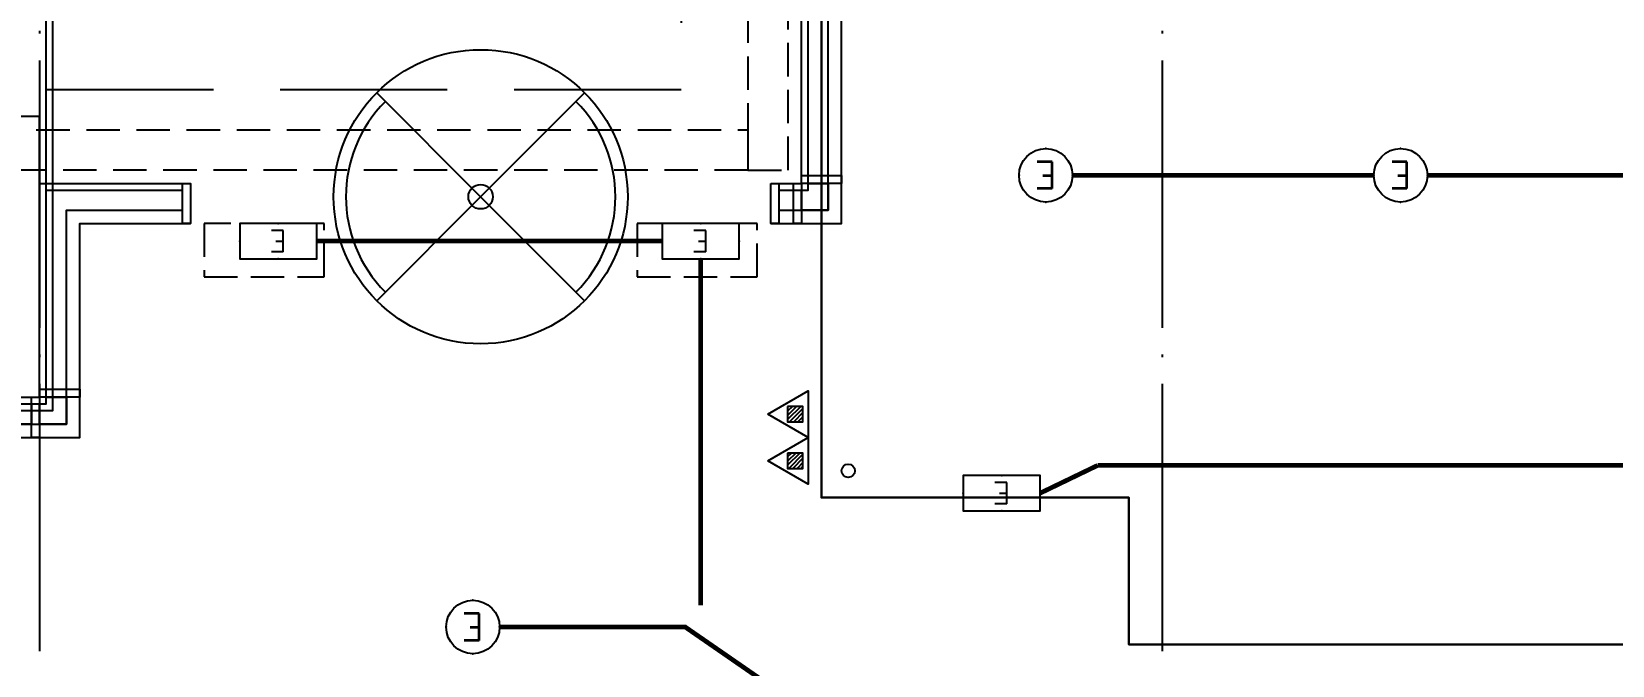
# Model space of a CAD drawing. Extents: x -292644 to 261407, y -12902 to 435090.
# Drawn here: x 120097 to 131925, y 25895 to 30635 of the extents above; entities that cross this region are included whole.
import ezdxf
from ezdxf.enums import TextEntityAlignment as Align
from ezdxf.xclip import XClip

# ---------------------------------------------------------------- set-up
doc = ezdxf.new("R2010")
doc.units = 0
doc.header["$LTSCALE"] = 1000
doc.header["$MEASUREMENT"] = 0
for name, pattern in [('104-10 轴网$0$DOTE', [2.4200000000000004, 2, -0.2, 0.02, -0.2]), ('8#楼幕墙$0$109-34 轴网$0$L1$0$$AUDIT_BAD_LTYPE1', [0]), ('DASH', [0.35, 0.25, -0.1]), ('X-104 8#10#平面_t3$0$109-34 轴网$0$L1$0$$AUDIT_BAD_LTYPE1', [0]), ('X-104 8#10#平面_t3$0$CACHE', [0.375, 0.25, -0.125]), ('X-104 8#10#平面_t3$0$DASH', [0.35, 0.25, -0.1])]:
    doc.linetypes.add(name, pattern=pattern)
doc.layers.get('0').update_dxf_attribs({"linetype": 'CONTINUOUS'})
for name, color, linetype in [('104-10 轴网$0$A_AXIS-轴线', 36, '104-10 轴网$0$DOTE'), ('8#楼幕墙$0$A-C_玻璃幕墙', 140, 'CONTINUOUS'), ('8#楼幕墙$0$A-C_门', 150, 'CONTINUOUS'), ('EQUIP-照明', 3, 'CONTINUOUS'), ('WIRE-应急', 2, 'DASH'), ('X-104 8#10#平面_t3$0$A-E_楼梯', 171, 'CONTINUOUS'), ('X-104 8#10#平面_t3$0$A-O_分水线', 127, 'CONTINUOUS'), ('X-104 8#10#平面_t3$0$A-O_屋面', 201, 'CONTINUOUS'), ('X-104 8#10#平面_t3$0$A-O_散水', 134, 'CONTINUOUS'), ('X-104 8#10#平面_t3$0$水-消火栓', 41, 'CONTINUOUS')]:
    doc.layers.add(name, color=color, linetype=linetype)
doc.layers.add('8#楼幕墙$0$04-不打印_辅助线', color=165, linetype='CONTINUOUS', plot=False)
doc.layers.add('X-104 8#10#平面_t3$0$04-不打印_辅助线', color=165, linetype='CONTINUOUS', plot=False)
doc.layers.add('X-104 8#10#平面_t3$0$000套内', color=226, linetype='CONTINUOUS', lineweight=30, plot=False)
doc.layers.get('X-104 8#10#平面_t3$0$A-O_分水线').off()
doc.styles.add('_TEL_DIM', font='SIMPLEX', dxfattribs={"width": 0.7, "height": 3.5, "bigfont": 'HZTXT'})
doc.styles.get("Standard").update_dxf_attribs({"font": 'gbenor.shx', "bigfont": 'gbcbig.shx'})

# ---------------------------------------------------------------- blocks, each defined once
blk = doc.blocks.new('104-10 轴网')
at = {"layer": '104-10 轴网$0$A_AXIS-轴线', "linetype": '104-10 轴网$0$DOTE'}
for p, q in [((128829.5977508623, 40099.99999999988), (128829.5977508621, -6500.000000000186)), ((137229.5977508624, 40099.99999999987), (137229.5977508621, -6500.000000000186))]:
    blk.add_line(p, q, dxfattribs=at)
blk = doc.blocks.new('X-104 8#10#平面_t3$0$fdhggh')
at = {"layer": 'X-104 8#10#平面_t3$0$04-不打印_辅助线'}
blk.add_lwpolyline([(19449.99996581458, 12899.99956291614), (19449.99996581458, -2650.000437083887), (-2650.000034185417, -2650.000437083858), (-2650.000034185417, 27849.99956291614), (8450.000000000291, 27849.9995629162), (8450.000000000291, 30799.99956291626), (14149.99996581458, 30799.9995629162), (14149.99996581458, 35949.99956291614), (44349.99996581458, 35949.99956291614), (44349.99996581458, 14449.99956291614), (24500.00000000015, 14449.99956291614), (24500.00000000015, 12899.99956291614)], close=True, dxfattribs=at)
blk = doc.blocks.new('8#楼幕墙$0$xzm2200')
at = {"layer": '8#楼幕墙$0$A-C_门'}
for p, q in [((0, 0), (-777.8174528407399, 777.8174718429218)), ((-3.557623131200671e-06, 0), (777.8174587842077, 777.8174623418017)), ((-1.778797013685107e-06, 1.778826117515564e-06), (-777.8174623418308, -777.8174587842077)), ((-1.778797013685107e-06, 1.778826117515564e-06), (777.8174492831458, -777.8174682852696))]:
    blk.add_line(p, q, dxfattribs=at)
for radius in [1100.000001778816, 91.66666681490136]:
    blk.add_circle((-1.778797013685107e-06, 1.778826117515564e-06), radius, dxfattribs=at)
for start, end in [(45, 134.9999993007822), (225, 314.9999993007822)]:
    blk.add_arc((-1.778797013685107e-06, 1.778826117515564e-06), 1008.333334963915, start, end, dxfattribs=at)
blk = doc.blocks.new('8#楼幕墙$0$A$C13E80662')
for points in [[(150.0005130732898, 150.2641038001748), (150.0005130732898, 200.2641038001238), (0.0005130732897669077, 200.2641038001238), (0.0005130732897669077, 0.2641038001238485), (150.0005130732898, 0.2641038001238485)], [(150.0005130732898, 0.2641038001747802), (200.0005130733043, 0.2641038001747802), (200.0005130733043, 150.2641038001748), (150.0005130732898, 150.2641038001748)]]:
    blk.add_lwpolyline(points)
blk = doc.blocks.new('*U5099')
blk.add_lwpolyline([(1310.000000000604, 0), (0, 0), (0, 150), (1310.000000000604, 150)], close=True)
blk = doc.blocks.new('8#楼幕墙')
at = {"layer": '8#楼幕墙$0$04-不打印_辅助线'}
blk.add_lwpolyline([(19400.00000000023, 12900), (19400.00000000023, -2600), (-2599.999999999767, -2599.999999999942), (-2599.999999999767, 27800), (8500.000000000233, 27800.00000000006), (8500.000000000233, 31000.00000000012), (14200.00000000023, 31000.00000000006), (14200.00000000023, 35900), (44300.00000000023, 35900), (44300.00000000023, 14500), (24130.00000000023, 14500), (24130.00000000023, 12900)], close=True, dxfattribs=at)
at = {"layer": '8#楼幕墙$0$A-C_玻璃幕墙'}
for points in [[(13870.00000000012, 29499.99999214173), (14100.00000000023, 29500), (14100.00000000023, 36000), (44400.00000000023, 36000), (44400.00000000023, 14400), (23970.00000000012, 14400)], [(13930.00000000012, 29449.99999214173), (14150.00000000023, 29450), (14150.00000000023, 35950), (44350.00000000023, 35950), (44350.00000000023, 14450), (24030.00000000012, 14450)], [(13930.00000000012, 29299.99999214173), (14300.00000000023, 29300), (14300.00000000023, 35800), (44200.00000000023, 35800), (44200.00000000023, 14600), (24030.00000000012, 14600)], [(13870.00000000012, 29199.99999214173), (14400.00000000023, 29200), (14400.00000000023, 35700), (44100.00000000023, 35700), (44100.00000000023, 14700), (23970.00000000017, 14700)], [(19630.00000000012, 14400), (19500.00000000023, 14400), (19500.00000000023, -2700), (-2699.999999999767, -2699.999999999942), (-2699.999999999767, 27900), (8400.000000000233, 27900), (8400.000000000233, 29500), (9529.999998102081, 29500)], [(19570.00000000012, 14450), (19450.00000000023, 14450), (19450.00000000023, -2650), (-2649.999999999767, -2649.999999999942), (-2649.999999999767, 27850), (8450.000000000233, 27850), (8450.000000000233, 29450), (9469.999998102081, 29450)], [(19570.00000000012, 14600), (19300.00000000023, 14600), (19300.00000000023, -2500), (-2499.999999999767, -2499.999999999942), (-2499.999999999767, 27700), (8600.000000000233, 27700), (8600.000000000233, 29300), (9469.999998102081, 29300)], [(19630.00000000012, 14700), (19200.00000000023, 14700), (19200.00000000023, -2400), (-2399.999999999767, -2399.999999999942), (-2399.999999999767, 27600), (8700.000000000233, 27600), (8700.000000000233, 29200), (9529.999998102081, 29200)]]:
    blk.add_lwpolyline(points, dxfattribs=at)
for points in [[(9469.999998102081, 29499.99999214179), (9529.999998102081, 29499.99999214179), (9529.999998102081, 29199.99999214226), (9469.999998102081, 29199.99999214226)], [(13870.00000000012, 29499.99999214173), (13930.00000000012, 29499.99999214173), (13930.00000000012, 29199.9999921422), (13870.00000000012, 29199.9999921422)], [(14040.00000000025, 29500.00000000001), (14100.00000000023, 29500), (14100.00000000016, 29200.00000000001), (14040.00000000026, 29199.99999999993)], [(14400.00000000023, 29559.99999999991), (14400.00000000023, 29499.99999999992), (14100.00000000023, 29500), (14100.00000000016, 29559.9999999999)], [(8700.00000000032, 27960.00000000006), (8700.000000000233, 27900), (8400.000000000233, 27900), (8400.000000000233, 27959.99999999998)], [(8400.00000000032, 27599.99999999992), (8340.000000000262, 27600), (8340.000000000262, 27900), (8400.000000000233, 27900)]]:
    blk.add_lwpolyline(points, close=True, dxfattribs=at)
at = {"linetype": '8#楼幕墙$0$109-34 轴网$0$L1$0$$AUDIT_BAD_LTYPE1', "rotation": 90}
blk.add_blockref('8#楼幕墙$0$xzm2200', (11700.00000000012, 29399.99999392056), dxfattribs=at)
at = {"layer": '8#楼幕墙$0$A-C_玻璃幕墙', "xscale": -1}
for p in [(14300.00051307352, 29299.73589619988), (8600.000513073523, 27699.73589619988)]:
    blk.add_blockref('8#楼幕墙$0$A$C13E80662', p, dxfattribs=at)
at = {"layer": '8#楼幕墙$0$A-C_玻璃幕墙'}
blk.add_blockref('*U5099', (7029.999999999651, 27700), dxfattribs=at)
blk = doc.blocks.new('X-104 8#10#平面_t3$0$erte')
at = {"layer": 'X-104 8#10#平面_t3$0$A-O_屋面', "linetype": 'X-104 8#10#平面_t3$0$DASH'}
blk.add_lwpolyline([(0, 0), (900, 0), (900, 400), (-2.91038304567337e-11, 400), (0, 0)], close=True, dxfattribs=at)
blk = doc.blocks.new('X-104 8#10#平面_t3$0$$TWTSYS$00000546')
h = blk.add_hatch()
h.set_pattern_fill('ANSI31', color=256, scale=200, style=0)
h.set_pattern_definition([(45, (-38543.80223862439, -6670.830405693208), (-17.67766952966369, 17.67766952966369), [])])
h.paths.add_polyline_path([(-64.92232553117356, 173.7449990885525), (64.922325531159, 173.7449990885525), (64.922325531159, 43.90034802621994), (-64.92232553117356, 43.90034802621994)])
for points in [[(0, 343.6163707387423), (-198.3870041439732, 0), (198.3870041439732, 0)], [(-64.92232553117356, 173.7449990885525), (64.922325531159, 173.7449990885525), (64.922325531159, 43.90034802621994), (-64.92232553117356, 43.90034802621994)]]:
    blk.add_lwpolyline(points, close=True)
blk = doc.blocks.new('X-104 8#10#平面_t3$0$A$C46662BA1')
at = {"layer": 'X-104 8#10#平面_t3$0$水-消火栓'}
blk.add_circle((126206.9507218266, 27349.99836950104), 50, dxfattribs=at)
at = {"layer": 'X-104 8#10#平面_t3$0$水-消火栓', "xscale": -0.88, "yscale": 0.88, "zscale": 0.88, "rotation": 90}
for p in [(125906.9507218308, 27774.5789331474), (125906.9507218308, 27425.41780585392)]:
    blk.add_blockref('X-104 8#10#平面_t3$0$$TWTSYS$00000546', p, dxfattribs=at)
blk = doc.blocks.new('X-104 8#10#平面_t3')
at = {"layer": 'X-104 8#10#平面_t3$0$000套内'}
blk.add_lwpolyline([(136856.9507218297, 24949.9983616368), (132206.9507218342, 24949.9983616368), (132206.9507218342, 26049.99836163694), (128306.9507218213, 26049.99836163694), (128306.950721821, 27149.99836950112), (126006.9507218276, 27149.99836951197), (126006.9507218671, 35849.99836952289), (156006.9507218297, 35850.49240803023), (156006.9507218327, 14550.98644622325), (137256.9509935203, 14550.49240771562), (136706.9507218331, 14550.49240771562), (136706.950721833, 22049.99836163188), (136856.9507218297, 22049.99836163188)], close=True, dxfattribs=at)
at = {"layer": 'X-104 8#10#平面_t3$0$A-E_楼梯', "linetype": 'X-104 8#10#平面_t3$0$109-34 轴网$0$L1$0$$AUDIT_BAD_LTYPE1'}
blk.add_line((120256.950721833, 29499.99999999985), (120256.9512229057, 33799.99956291582), dxfattribs=at)
at = {"layer": 'X-104 8#10#平面_t3$0$A-O_屋面', "linetype": 'X-104 8#10#平面_t3$0$DASH', "ltscale": 5}
blk.add_lwpolyline([(154556.950721833, 38599.99999999971), (136156.950721833, 38599.99999999971), (136156.950721833, 37199.99999999971), (124956.950721833, 37199.99999999971), (124956.950721833, 30199.99999999971), (119356.950721833, 30199.99999999971), (119356.9507218294, 28799.99999999808), (108156.950721833, 28799.99999999971), (108156.950721833, 17599.99999999971), (106756.950721833, 17599.99999999974), (106756.9507218329, -3603.639836526272), (106756.9507218329, -3600.000000000291), (120956.9507218329, -3600.000000000291), (120956.9507229977, -2699.999986043171), (131256.9507218296, -2699.999986043025), (131256.9507440771, -800.000000000291), (132156.950721833, -800.000000000291), (132156.950721833, 11799.99999999971), (139156.950721833, 11799.99999999968)], dxfattribs=at)
at = {"layer": 'X-104 8#10#平面_t3$0$A-O_散水', "linetype": 'X-104 8#10#平面_t3$0$DASH'}
blk.add_lwpolyline([(125756.9507218365, 29599.99995612782), (125756.9507218301, 36099.99836951931), (156256.9507216718, 36099.99836951931), (156256.9507561739, 14299.99760533168), (131356.95072183, 14299.99760533168), (131356.95072183, 13999.99760533168), (156556.9507566487, 13999.99760533168), (156556.950721197, 36399.99836951931), (125456.9507218301, 36399.99836951931), (125456.9507218365, 29600.00004389173)], close=True, dxfattribs=at)
at = {"layer": 'X-104 8#10#平面_t3$0$A-O_散水'}
blk.add_lwpolyline([(120156.9507560149, 30000.00000000012), (119656.9507560149, 30000.00000000012), (119656.9507560156, 28399.99836951937), (108556.9507218301, 28399.99836951931), (108556.9507218301, -3200.001630480692), (131756.9507218301, -3200.001630480721), (131756.95072183, 9900.49240770025), (131256.95072183, 9900.492407698446), (131256.9507218301, -2700.001630480721), (109056.9507218301, -2700.001630480692), (109056.9507218301, 27899.99836951931), (120156.9507560157, 27899.99836951937)], close=True, dxfattribs=at)
at = {"layer": 'X-104 8#10#平面_t3$0$A-O_散水', "linetype": 'X-104 8#10#平面_t3$0$CACHE'}
blk.add_lwpolyline([(125456.9507218362, 29900.00000000978), (125456.9507218362, 29600.00000000978), (119756.9507560156, 29599.99999999986), (119756.9507560156, 29899.99999999986)], close=True, dxfattribs=at)
at = {"linetype": 'X-104 8#10#平面_t3$0$109-34 轴网$0$L1$0$$AUDIT_BAD_LTYPE1'}
ref = blk.add_blockref('8#楼幕墙', (111756.9507218327, -1.455191522836685e-10), dxfattribs=at)
XClip(ref).set_block_clipping_path([(-18549.999999999476, -12899.999999999882), (65550.0000000003, 284100.0000000003)])
blk.add_blockref('X-104 8#10#平面_t3$0$fdhggh', (111756.9507218327, -2.91038304567337e-10), dxfattribs=at)
ref = blk.add_blockref('104-10 轴网', (-8672.647029029395, 2.91038304567337e-11), dxfattribs=at)
XClip(ref).set_block_clipping_path([(104379.59775086239, -11899.999999999955), (178479.5977508624, 45500.000000000044)])
at = {"layer": 'X-104 8#10#平面_t3$0$A-O_分水线', "linetype": 'X-104 8#10#平面_t3$0$109-34 轴网$0$L1$0$$AUDIT_BAD_LTYPE1'}
blk.add_blockref('X-104 8#10#平面_t3$0$A$C46662BA1', (0, -2.91038304567337e-11), dxfattribs=at)
at = {"layer": 'X-104 8#10#平面_t3$0$A-O_屋面', "linetype": 'X-104 8#10#平面_t3$0$DASH'}
for p in [(121386.9507218329, 28799.99999214182), (124626.9507218328, 28799.99999214205)]:
    blk.add_blockref('X-104 8#10#平面_t3$0$erte', p, dxfattribs=at)
blk = doc.blocks.new('$equip$00001147')
blk.add_circle((0, 0), 0.5)
at = {"flags": 9}
blk.add_attdef('A', (0, 0), '', height=2e-05, dxfattribs=at)
blk = doc.blocks.new('$equip_U$00000361(HT0843)')
for p in [(0, 0.500000000001819), (-0.5, 1.818989403545856e-12), (0.5, 1.818989403545856e-12), (0, -0.499999999998181)]:
    blk.add_point(p)
blk.add_blockref('$equip$00001147', (0, 1.818989403545856e-12))
at = {"color": 7, "style": '_TEL_DIM'}
blk.add_attdef('$TEXT$', text='', height=0.5, dxfattribs=at).set_placement((0, 1.818989403545856e-12), align=Align.MIDDLE_CENTER)
at = {"color": 7, "style": '_TEL_DIM', "flags": 1}
for tag in ['REMARK', 'A']:
    blk.add_attdef(tag, text='', height=2.5e-05, dxfattribs=at).set_placement((0, 1.818989403545856e-12), align=Align.MIDDLE_CENTER)
blk = doc.blocks.new('$equip$00002534')
for p, q in [((-0.7200000000011642, 0.6599999999998545), (-0.7200000000011642, 0)), ((0.7200000000011642, 0.6599999999998545), (-0.7200000000011642, 0.6599999999998545)), ((0.7200000000011642, 0), (0.7200000000011642, 0.6599999999998545)), ((-0.7200000000011642, 0), (0.7200000000011642, 0))]:
    blk.add_line(p, q)
blk.add_lwpolyline([(-0.7200000000011642, 0.6599999999998545), (-0.7200000000011642, 0), (0.7200000000011642, 0), (0.7200000000011642, 0.6599999999998545), (-0.7200000000011642, 0.6599999999998545), (-0.7200000000011642, 0)])
for p in [(0, 0.6599999999998545), (-0.7200000000011642, 0.3299999999981083), (0.7200000000011642, 0.3299999999981083), (0, 0)]:
    blk.add_point(p)
at = {"color": 7, "style": '_TEL_DIM'}
blk.add_attdef('$TEXT$', text='', height=0.4, dxfattribs=at).set_placement((0, 0.3299999999981083), align=Align.MIDDLE_CENTER)
at = {"color": 7, "style": '_TEL_DIM', "flags": 1}
blk.add_attdef('A', text='', height=2e-05, dxfattribs=at).set_placement((0, 0), align=Align.MIDDLE_CENTER)

msp = doc.modelspace()

# ---------------------------------------------------------------- linework, layer by layer
at = {"layer": 'WIRE-应急', "linetype": 'DASH', "const_width": 35}
for points in [[(130140.4290251443, 29560.41984487814), (127885.6000123964, 29560.41984487814)], [(134140.4290251442, 29560.42054426038), (130540.4290251443, 29560.41984487814)], [(124816.1160660567, 29068.23606479222), (122230.1193966339, 29068.23606479222)], [(125104.1160660572, 28936.23606479152), (125104.1160660572, 26345.08751602132)], [(127643.4711695616, 27182.98802861695), (128074.0548631637, 27390.77351939028)], [(133253.7548722303, 27390.77351938958), (128074.0548631637, 27390.77351939028)], [(123598.6546304514, 26181.88671005606), (124987.3017691792, 26181.88671005606), (127512.1686734024, 24438.00353963035)]]:
    msp.add_lwpolyline(points, dxfattribs=at)

# ---------------------------------------------------------------- block references
msp.add_blockref('X-104 8#10#平面_t3', (0, 0))
at = {"layer": 'EQUIP-照明', "xscale": 400, "yscale": 400, "zscale": 400, "rotation": 180}
for name, p in [('$equip_U$00000361(HT0843)', (127685.6000123964, 29560.41984487887)), ('$equip_U$00000361(HT0843)', (130340.4290251443, 29560.41984487887)), ('$equip$00002534', (121942.1193966334, 29200.23606479146)), ('$equip$00002534', (125104.1160660572, 29200.23606479146)), ('$equip_U$00000361(HT0843)', (123398.6546304514, 26181.88671005679))]:
    msp.add_blockref(name, p, dxfattribs=at).add_auto_attribs({'$TEXT$': 'E'})
at = {"layer": 'EQUIP-照明'}
ref = msp.add_blockref('$equip$00002534', (127355.4711695611, 27050.98802861771), dxfattribs=dict(at, xscale=400, yscale=400, zscale=400))
ref.add_attrib('$TEXT$', 'E', dxfattribs={"layer": '0', "color": 7, "height": 160, "rotation": 180, "style": '_TEL_DIM'}).set_placement((127355.4711695611, 27182.98802861695), align=Align.MIDDLE_CENTER)

doc.saveas('drawing.dxf')
